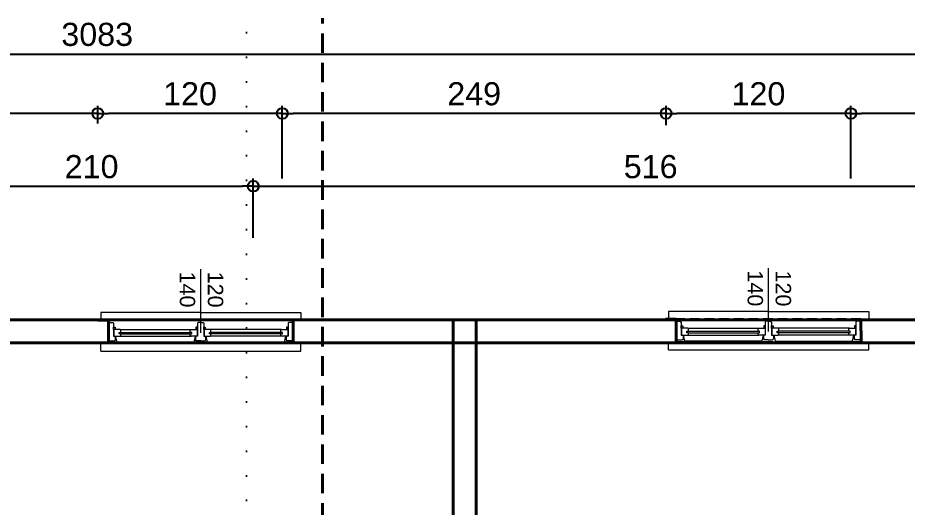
# Model space of a CAD drawing. Header units: millimetres. Extents: x 768 to 14077, y 324 to 18132.
# Drawn here: x 3157 to 3735, y 8558 to 8876 of the extents above; entities that cross this region are included whole.
import ezdxf

# ---------------------------------------------------------------- set-up
doc = ezdxf.new("R2010")
doc.units = ezdxf.units.MM
for name, pattern in [('DOT2', [3.175, 0, -3.175]), ('HIDDEN', [9.525, 6.35, -3.175]), ('HIDDENX2', [19.05, 12.7, -6.35])]:
    doc.linetypes.add(name, pattern=pattern)
doc.layers.add('SANAL', color=11, linetype='HIDDEN')
doc.layers.add('SEM_AKS', color=161, linetype='Continuous')
for name, color, linetype, lineweight in [('SEM_DUVAR1', 136, 'Continuous', 40), ('SEM_KESİK1', 254, 'HIDDENX2', 40), ('SEM_PENCERE', 133, 'Continuous', 13), ('SEM_TARAMA', 253, 'Continuous', 5), ('SEM_TEFRIS', 225, 'Continuous', 9)]:
    doc.layers.add(name, color=color, linetype=linetype, lineweight=lineweight)
doc.styles.get("Standard").update_dxf_attribs({"font": 'arial.ttf'})
doc.dimstyles.new('1-50-2', dxfattribs={"dimtxt": 15, "dimasz": 7, "dimexe": 5, "dimexo": 5, "dimgap": 5, "dimtad": 1, "dimdec": 0, "dimtxsty": 'Standard', "dimblk": 'ORIGIN', "dimcen": 5, "dimdle": 7, "dimclrd": 256, "dimclre": 256, "dimclrt": 256, "dimadec": 0, "dimazin": 0, "dimtfac": 1, "dimtdec": 0, "dimtix": 1, "dimtmove": 0, "dimatfit": 3, "dimldrblk": 'ORIGIN', "dimfxl": 1, "dimlwd": -1, "dimlwe": -1, "dimarcsym": 0})

# ---------------------------------------------------------------- blocks, each defined once
blk = doc.blocks.new('_Origin')
at = {"color": 0, "linetype": 'ByBlock', "lineweight": -2}
blk.add_line((0, 0), (-1, 0), dxfattribs=at)
blk.add_circle((0, 0), 0.5, dxfattribs=at)
blk = doc.blocks.new('*D221')
at = {"transparency": 16777216}
for p, q in [((3100.34, 8723.29), (3100.34, 8771.23)), ((3310.33, 8732.79), (3310.33, 8771.23)), ((3107.34, 8766.23), (3303.33, 8766.23))]:
    blk.add_line(p, q, dxfattribs=at)
at = {"layer": 'Defpoints', "color": 0, "transparency": 16777216}
for p in [(3310.33, 8766.23), (3310.33, 8727.79), (3100.34, 8718.29)]:
    blk.add_point(p, dxfattribs=at)
at = {"transparency": 16777216, "xscale": 7, "yscale": 7, "zscale": 7, "rotation": 180}
blk.add_blockref('_Origin', (3100.34, 8766.23), dxfattribs=at)
at = {"transparency": 16777216, "xscale": 7, "yscale": 7, "zscale": 7}
blk.add_blockref('_Origin', (3310.33, 8766.23), dxfattribs=at)
at = {"transparency": 16777216, "insert": (3205.34, 8778.88), "char_height": 15, "attachment_point": 5}
blk.add_mtext('210', dxfattribs=at)
blk = doc.blocks.new('*D222')
at = {"transparency": 16777216}
for p, q in [((3310.33, 8732.79), (3310.33, 8771.23)), ((3826.45, 8724.47), (3826.45, 8771.23)), ((3317.33, 8766.23), (3819.45, 8766.23))]:
    blk.add_line(p, q, dxfattribs=at)
at = {"layer": 'Defpoints', "color": 0, "transparency": 16777216}
for p in [(3826.45, 8766.23), (3310.33, 8727.79), (3826.45, 8719.47)]:
    blk.add_point(p, dxfattribs=at)
at = {"transparency": 16777216, "xscale": 7, "yscale": 7, "zscale": 7, "rotation": 180}
blk.add_blockref('_Origin', (3310.33, 8766.23), dxfattribs=at)
at = {"transparency": 16777216, "xscale": 7, "yscale": 7, "zscale": 7}
blk.add_blockref('_Origin', (3826.45, 8766.23), dxfattribs=at)
at = {"transparency": 16777216, "insert": (3568.39, 8778.88), "char_height": 15, "attachment_point": 5}
blk.add_mtext('516', dxfattribs=at)
blk = doc.blocks.new('*D230')
at = {"transparency": 16777216}
for p, q in [((3698.41, 8771.23), (3698.41, 8818.5)), ((3896.59, 8771.23), (3896.59, 8818.5)), ((3889.59, 8813.5), (3705.41, 8813.5))]:
    blk.add_line(p, q, dxfattribs=at)
at = {"layer": 'Defpoints', "color": 0, "transparency": 16777216}
for p in [(3698.41, 8813.5), (3698.41, 8766.23), (3896.59, 8766.23)]:
    blk.add_point(p, dxfattribs=at)
at = {"transparency": 16777216, "xscale": 7, "yscale": 7, "zscale": 7, "rotation": 180}
blk.add_blockref('_Origin', (3698.41, 8813.5), dxfattribs=at)
at = {"transparency": 16777216, "xscale": 7, "yscale": 7, "zscale": 7}
blk.add_blockref('_Origin', (3896.59, 8813.5), dxfattribs=at)
at = {"transparency": 16777216, "insert": (3797.5, 8826.16), "char_height": 15, "attachment_point": 5}
blk.add_mtext('198', dxfattribs=at)
blk = doc.blocks.new('*D231')
at = {"transparency": 16777216}
for p, q in [((3578.39, 8805.89), (3578.39, 8818.5)), ((3698.41, 8771.23), (3698.41, 8818.5)), ((3691.41, 8813.5), (3585.39, 8813.5))]:
    blk.add_line(p, q, dxfattribs=at)
at = {"layer": 'Defpoints', "color": 0, "transparency": 16777216}
for p in [(3578.39, 8813.5), (3578.39, 8800.89), (3698.41, 8766.23)]:
    blk.add_point(p, dxfattribs=at)
at = {"transparency": 16777216, "xscale": 7, "yscale": 7, "zscale": 7, "rotation": 180}
blk.add_blockref('_Origin', (3578.39, 8813.5), dxfattribs=at)
at = {"transparency": 16777216, "xscale": 7, "yscale": 7, "zscale": 7}
blk.add_blockref('_Origin', (3698.41, 8813.5), dxfattribs=at)
at = {"transparency": 16777216, "insert": (3638.4, 8826.16), "char_height": 15, "attachment_point": 5}
blk.add_mtext('120', dxfattribs=at)
blk = doc.blocks.new('*D232')
at = {"transparency": 16777216}
for p, q in [((3329.17, 8771.23), (3329.17, 8818.5)), ((3578.39, 8805.89), (3578.39, 8818.5)), ((3571.39, 8813.5), (3336.17, 8813.5))]:
    blk.add_line(p, q, dxfattribs=at)
at = {"layer": 'Defpoints', "color": 0, "transparency": 16777216}
for p in [(3329.17, 8813.5), (3578.39, 8800.89), (3329.17, 8766.23)]:
    blk.add_point(p, dxfattribs=at)
at = {"transparency": 16777216, "xscale": 7, "yscale": 7, "zscale": 7, "rotation": 180}
blk.add_blockref('_Origin', (3329.17, 8813.5), dxfattribs=at)
at = {"transparency": 16777216, "xscale": 7, "yscale": 7, "zscale": 7}
blk.add_blockref('_Origin', (3578.39, 8813.5), dxfattribs=at)
at = {"transparency": 16777216, "insert": (3453.78, 8826.16), "char_height": 15, "attachment_point": 5}
blk.add_mtext('249', dxfattribs=at)
blk = doc.blocks.new('*D233')
at = {"transparency": 16777216}
for p, q in [((3209.31, 8806.94), (3209.31, 8818.5)), ((3329.17, 8771.23), (3329.17, 8818.5)), ((3322.17, 8813.5), (3216.31, 8813.5))]:
    blk.add_line(p, q, dxfattribs=at)
at = {"layer": 'Defpoints', "color": 0, "transparency": 16777216}
for p in [(3209.31, 8813.5), (3209.31, 8801.94), (3329.17, 8766.23)]:
    blk.add_point(p, dxfattribs=at)
at = {"transparency": 16777216, "xscale": 7, "yscale": 7, "zscale": 7, "rotation": 180}
blk.add_blockref('_Origin', (3209.31, 8813.5), dxfattribs=at)
at = {"transparency": 16777216, "xscale": 7, "yscale": 7, "zscale": 7}
blk.add_blockref('_Origin', (3329.17, 8813.5), dxfattribs=at)
at = {"transparency": 16777216, "insert": (3269.24, 8826.16), "char_height": 15, "attachment_point": 5}
blk.add_mtext('120', dxfattribs=at)
blk = doc.blocks.new('*D234')
at = {"transparency": 16777216}
for p, q in [((2977.11, 8806.94), (2977.11, 8818.5)), ((3209.31, 8806.94), (3209.31, 8818.5)), ((3202.31, 8813.5), (2984.11, 8813.5))]:
    blk.add_line(p, q, dxfattribs=at)
at = {"layer": 'Defpoints', "color": 0, "transparency": 16777216}
for p in [(2977.11, 8813.5), (2977.11, 8801.94), (3209.31, 8801.94)]:
    blk.add_point(p, dxfattribs=at)
at = {"transparency": 16777216, "xscale": 7, "yscale": 7, "zscale": 7, "rotation": 180}
blk.add_blockref('_Origin', (2977.11, 8813.5), dxfattribs=at)
at = {"transparency": 16777216, "xscale": 7, "yscale": 7, "zscale": 7}
blk.add_blockref('_Origin', (3209.31, 8813.5), dxfattribs=at)
at = {"transparency": 16777216, "insert": (3093.21, 8826.17), "char_height": 15, "attachment_point": 5}
blk.add_mtext('232', dxfattribs=at)
blk = doc.blocks.new('*D241')
at = {"transparency": 16777216}
for p, q in [((1667.72, 8818.5), (1667.72, 8857.03)), ((4750.22, 8818.5), (4750.22, 8857.03)), ((1674.72, 8852.03), (4743.22, 8852.03))]:
    blk.add_line(p, q, dxfattribs=at)
at = {"layer": 'Defpoints', "color": 0, "transparency": 16777216}
for p in [(4750.22, 8852.03), (1667.72, 8813.5), (4750.22, 8813.5)]:
    blk.add_point(p, dxfattribs=at)
at = {"transparency": 16777216, "xscale": 7, "yscale": 7, "zscale": 7, "rotation": 180}
blk.add_blockref('_Origin', (1667.72, 8852.03), dxfattribs=at)
at = {"transparency": 16777216, "xscale": 7, "yscale": 7, "zscale": 7}
blk.add_blockref('_Origin', (4750.22, 8852.03), dxfattribs=at)
at = {"transparency": 16777216, "insert": (3208.97, 8864.69), "char_height": 15, "attachment_point": 5}
blk.add_mtext('3083', dxfattribs=at)
blk = doc.blocks.new('VA')
at = {"layer": 'SANAL'}
for p, q in [((21735.95, 8968.79), (21615.95, 8968.81)), ((21735.95, 8953.79), (21615.95, 8953.81))]:
    blk.add_line(p, q, dxfattribs=at)
at = {"layer": 'SEM_DUVAR1'}
for p, q in [((21615.95, 8953.81), (21615.95, 8968.81)), ((21615.95, 8953.81), (21615.95, 8968.81)), ((21615.95, 8953.81), (21615.95, 8968.81)), ((21615.95, 8953.81), (21615.95, 8968.81)), ((21615.95, 8953.81), (21615.95, 8968.81)), ((21615.95, 8953.8), (21615.95, 8968.81)), ((21735.95, 8953.79), (21735.95, 8968.79)), ((21735.95, 8953.79), (21735.95, 8968.79)), ((21735.95, 8953.79), (21735.95, 8968.79)), ((21735.95, 8953.79), (21735.95, 8968.79)), ((21735.95, 8953.79), (21735.95, 8968.79)), ((21735.95, 8953.79), (21735.95, 8968.79)), ((21735.95, 8953.79), (21735.95, 8968.79))]:
    blk.add_line(p, q, dxfattribs=at)
blk.add_lwpolyline([(21609.1, 8968.81), (21615.95, 8968.81)], dxfattribs=at)
at = {"layer": 'SEM_PENCERE'}
for p, q in [((21610.95, 8973.81), (21610.95, 8968.81)), ((21675.83, 8973.8), (21610.95, 8973.81)), ((21675.83, 8973.8), (21740.95, 8973.79)), ((21740.95, 8973.79), (21740.95, 8968.79)), ((21615.95, 8968.81), (21610.95, 8968.81)), ((21615.95, 8968.81), (21615.95, 8962.91)), ((21615.95, 8967.39), (21618.75, 8967.38)), ((21619.25, 8966.88), (21618.75, 8967.38)), ((21619.25, 8966.88), (21619.25, 8958.38)), ((21619.25, 8964.38), (21620.25, 8964.38)), ((21619.25, 8962.88), (21619.25, 8964.38)), ((21620.25, 8964.38), (21620.25, 8962.88)), ((21673.81, 8964.37), (21672.81, 8964.37)), ((21672.81, 8964.37), (21672.81, 8962.87)), ((21673.81, 8966.87), (21674.31, 8967.37)), ((21673.81, 8966.87), (21673.81, 8958.37)), ((21673.81, 8962.87), (21673.81, 8964.37)), ((21675.71, 8967.37), (21674.31, 8967.37)), ((21675.71, 8967.37), (21675.83, 8967.37)), ((21675.95, 8967.37), (21675.83, 8967.37)), ((21675.95, 8967.37), (21677.35, 8967.37)), ((21677.85, 8966.87), (21677.35, 8967.37)), ((21677.85, 8966.87), (21677.85, 8958.37)), ((21677.85, 8964.37), (21678.85, 8964.37)), ((21677.85, 8962.87), (21677.85, 8964.37)), ((21678.85, 8964.37), (21678.85, 8962.87)), ((21732.65, 8964.36), (21731.65, 8964.36)), ((21731.65, 8964.36), (21731.65, 8962.86)), ((21732.65, 8966.86), (21733.15, 8967.36)), ((21732.65, 8966.86), (21732.65, 8958.36)), ((21732.65, 8962.86), (21732.65, 8964.36)), ((21735.95, 8967.36), (21733.15, 8967.36)), ((21735.95, 8968.79), (21735.95, 8962.89)), ((21735.95, 8968.79), (21740.95, 8968.79)), ((21615.95, 8962.91), (21616.25, 8962.91)), ((21615.95, 8962.36), (21615.95, 8953.81)), ((21616.25, 8959.86), (21615.95, 8959.86)), ((21616.25, 8962.91), (21616.25, 8959.86)), ((21620.25, 8962.88), (21619.25, 8962.88)), ((21623.45, 8962.88), (21619.45, 8962.88)), ((21619.45, 8962.88), (21619.45, 8958.38)), ((21622.95, 8959.88), (21622.95, 8960.88)), ((21622.95, 8960.88), (21623.95, 8960.88)), ((21623.95, 8959.88), (21622.95, 8959.88)), ((21623.45, 8962.88), (21669.61, 8962.87)), ((21623.95, 8962.38), (21623.45, 8962.88)), ((21623.45, 8958.38), (21623.95, 8958.88)), ((21623.95, 8960.88), (21623.95, 8962.38)), ((21623.95, 8960.88), (21669.11, 8960.87)), ((21623.95, 8959.88), (21669.11, 8959.87)), ((21623.95, 8958.88), (21623.95, 8959.88)), ((21669.11, 8962.37), (21669.61, 8962.87)), ((21669.11, 8960.87), (21669.11, 8962.37)), ((21670.11, 8960.87), (21669.11, 8960.87)), ((21669.11, 8958.87), (21669.11, 8959.87)), ((21669.11, 8959.87), (21670.11, 8959.87)), ((21669.61, 8958.37), (21669.11, 8958.87)), ((21669.61, 8962.87), (21673.61, 8962.87)), ((21670.11, 8959.87), (21670.11, 8960.87)), ((21672.81, 8962.87), (21673.81, 8962.87)), ((21673.61, 8962.87), (21673.61, 8958.37)), ((21678.85, 8962.87), (21677.85, 8962.87)), ((21678.05, 8962.87), (21678.05, 8958.37)), ((21682.05, 8962.87), (21678.05, 8962.87)), ((21681.55, 8959.87), (21681.55, 8960.87)), ((21681.55, 8960.87), (21682.55, 8960.87)), ((21682.55, 8959.87), (21681.55, 8959.87)), ((21728.45, 8962.86), (21682.05, 8962.87)), ((21682.55, 8962.37), (21682.05, 8962.87)), ((21682.05, 8958.37), (21682.55, 8958.87)), ((21682.55, 8960.87), (21682.55, 8962.37)), ((21727.95, 8960.86), (21682.55, 8960.87)), ((21727.95, 8959.86), (21682.55, 8959.87)), ((21682.55, 8958.87), (21682.55, 8959.87)), ((21727.95, 8962.36), (21728.45, 8962.86)), ((21727.95, 8960.86), (21727.95, 8962.36)), ((21728.95, 8960.86), (21727.95, 8960.86)), ((21727.95, 8958.86), (21727.95, 8959.86)), ((21727.95, 8959.86), (21728.95, 8959.86)), ((21728.45, 8958.36), (21727.95, 8958.86)), ((21728.45, 8962.86), (21732.45, 8962.86)), ((21728.95, 8959.86), (21728.95, 8960.86)), ((21731.65, 8962.86), (21732.65, 8962.86)), ((21732.45, 8962.86), (21732.45, 8958.36)), ((21735.95, 8962.89), (21735.65, 8962.89)), ((21735.65, 8962.89), (21735.65, 8959.84)), ((21735.65, 8959.84), (21735.95, 8959.84)), ((21735.95, 8962.34), (21735.95, 8953.79)), ((21615.95, 8953.81), (21610.95, 8953.81)), ((21610.95, 8948.81), (21610.95, 8953.81)), ((21615.95, 8955.39), (21619.95, 8955.38)), ((21619.25, 8958.38), (21619.95, 8958.38)), ((21619.45, 8958.38), (21623.45, 8958.38)), ((21619.95, 8958.38), (21620.45, 8957.88)), ((21620.45, 8955.88), (21619.95, 8955.38)), ((21620.45, 8957.88), (21620.45, 8955.88)), ((21621.54, 8954.38), (21620.65, 8958.38)), ((21671.51, 8954.37), (21621.54, 8954.38)), ((21623.45, 8958.38), (21669.61, 8958.37)), ((21673.61, 8958.37), (21669.61, 8958.37)), ((21672.4, 8958.37), (21671.51, 8954.37)), ((21673.11, 8958.37), (21672.61, 8957.87)), ((21672.61, 8957.87), (21672.61, 8955.87)), ((21672.61, 8955.87), (21673.11, 8955.37)), ((21673.81, 8958.37), (21673.11, 8958.37)), ((21675.71, 8955.37), (21673.11, 8955.37)), ((21675.71, 8955.37), (21675.83, 8955.37)), ((21675.95, 8955.37), (21675.83, 8955.37)), ((21675.95, 8955.37), (21678.55, 8955.37)), ((21677.85, 8958.37), (21678.55, 8958.37)), ((21678.05, 8958.37), (21682.05, 8958.37)), ((21678.55, 8958.37), (21679.05, 8957.87)), ((21679.05, 8955.87), (21678.55, 8955.37)), ((21679.05, 8957.87), (21679.05, 8955.87)), ((21679.25, 8958.37), (21680.14, 8954.37)), ((21680.14, 8954.37), (21730.35, 8954.36)), ((21728.45, 8958.36), (21682.05, 8958.37)), ((21732.45, 8958.36), (21728.45, 8958.36)), ((21730.35, 8954.36), (21731.24, 8958.36)), ((21731.95, 8958.36), (21731.45, 8957.86)), ((21731.45, 8957.86), (21731.45, 8955.86)), ((21731.45, 8955.86), (21731.95, 8955.36)), ((21732.65, 8958.36), (21731.95, 8958.36)), ((21735.95, 8955.36), (21731.95, 8955.36)), ((21735.95, 8953.79), (21740.95, 8953.79)), ((21740.95, 8948.79), (21740.95, 8953.79)), ((21610.95, 8948.81), (21740.95, 8948.79))]:
    blk.add_line(p, q, dxfattribs=at)
at = {"layer": 'SEM_TEFRIS'}
blk.add_line((21675.95, 8960.62), (21675.96, 9001.83), dxfattribs=at)
for s, p in [('140', (21662.32, 9000.37)), ('120', (21680.53, 9000.3))]:
    blk.add_text(s, height=10, rotation=269.98843, dxfattribs=at).set_placement(p)

msp = doc.modelspace()

# ---------------------------------------------------------------- hatches: boundary and pattern name
at = {"layer": 'SEM_TARAMA'}
h = msp.add_hatch(dxfattribs=at)
h.set_pattern_fill('ANGLE', color=256, scale=5)
h.set_pattern_definition([(0, (10.974, 6530.432), (0, 34.925), [25.4, -9.525]), (90, (10.974, 6530.432), (-34.925, 2e-15), [25.4, -9.525])])
h.paths.add_polyline_path([(1826.03, 8679.67), (1676.03, 8679.67), (1676.03, 8529.67), (1826.03, 8529.67)])
h.paths.add_polyline_path([(1826.03, 7464.67), (1676.03, 7464.67), (1676.03, 7314.67), (1826.03, 7314.67)])
h.paths.add_polyline_path([(4758.03, 7464.67), (4608.03, 7464.67), (4608.03, 7314.67), (4758.03, 7314.67)])
h.paths.add_polyline_path([(4758.03, 8679.67), (4608.03, 8679.67), (4608.03, 8529.67), (4758.03, 8529.67), (4758.03, 8574.67)])
h.paths.add_polyline_path([(4753.03, 7916.67), (4753.03, 7921.67), (4743.03, 7921.67), (4743.03, 7989.67), (4618.03, 7989.67), (4618.03, 7851.77), (4619.92, 7851.77), (4619.92, 7853.48), (4621.63, 7853.48), (4621.63, 7851.77), (4622.2, 7851.77), (4753.03, 7851.75)])
h.paths.add_polyline_path([(4753.03, 8136.67), (4622.08, 8136.67), (4622.08, 8135.68), (4620.37, 8135.68), (4618.03, 8135.68), (4618.03, 8009.67), (4743.03, 8009.67), (4743.03, 8072.51), (4753.03, 8072.51)])
h.paths.add_polyline_path([(4753.03, 8247.67), (4608.03, 8247.67), (4608.03, 8136.67), (4753.03, 8136.67)])
h.paths.add_polyline_path([(4705.94, 8233.24), (4616.94, 8233.24), (4616.94, 8145.95), (4616.94, 8144.24, 0.414214)], flags=16)
h.paths.add_polyline_path([(4682.91, 8213.84), (4628.35, 8213.84), (4628.35, 8227.8), (4682.91, 8227.8)], flags=0)
h.paths.add_polyline_path([(4634.06, 8234.95), (4634.06, 8237.23), (4688.82, 8237.23), (4688.82, 8234.95)], flags=16)
h.paths.add_polyline_path([(4688.25, 8235.52), (4634.63, 8235.52), (4634.63, 8236.66), (4688.25, 8236.66)], flags=0)
h.paths.add_polyline_path([(4622.65, 8143.1), (4622.65, 8137.4), (4621.51, 8137.4), (4616.94, 8137.4), (4616.94, 8140.25), (4621.51, 8140.25), (4621.51, 8143.1)], flags=16)
h.paths.add_polyline_path([(4622.65, 8240.08), (4621.51, 8240.08), (4621.51, 8242.93), (4616.94, 8242.93), (4616.94, 8245.79), (4620.37, 8245.79), (4620.37, 8247.5), (4622.08, 8247.5), (4622.08, 8245.79), (4622.65, 8245.79)], flags=16)
h.paths.add_polyline_path([(4753.03, 7851.67), (4622.2, 7851.67), (4622.2, 7846.07), (4621.06, 7846.07), (4621.06, 7844.81, -0.399265), (4705.49, 7755.93), (4705.49, 7750.23), (4621.06, 7750.23), (4621.06, 7749.09), (4622.2, 7749.09), (4622.2, 7743.38), (4621.63, 7743.38), (4621.63, 7741.67), (4753.03, 7741.67)])
h.paths.add_polyline_path([(1816.03, 8136.67), (1681.03, 8136.67), (1681.03, 8066.67), (1691.03, 8066.67), (1691.03, 8009.67), (1816.03, 8009.67), (1816.03, 8066.67)])
h.paths.add_polyline_path([(1727.5, 8234.22), (1727.5, 8239.93), (1811.93, 8239.93), (1811.93, 8241.07), (1810.79, 8241.07), (1810.79, 8246.77), (1811.36, 8246.77), (1811.36, 8247.67), (1691.03, 8247.67), (1681.03, 8247.67), (1681.03, 8136.67), (1811.36, 8136.67), (1811.36, 8138.38), (1810.79, 8138.38), (1810.79, 8144.09), (1811.93, 8144.09), (1811.93, 8145.35, -0.399265)])
h.paths.add_polyline_path([(1816.03, 7921.67), (1816.03, 7989.67), (1691.03, 7989.67), (1691.03, 7921.67), (1681.03, 7921.67), (1681.03, 7851.67), (1816.03, 7851.67)])
h.paths.add_polyline_path([(1826.03, 7851.67), (1681.03, 7851.67), (1681.04, 7741.67), (1691.04, 7741.67), (1826.03, 7741.67)])
h.paths.add_polyline_path([(4615.3, 7919.77), (4717.65, 7919.77), (4717.65, 7991.97), (4615.3, 7991.97)], flags=9)
h.paths.add_polyline_path([(4618.34, 8019.64), (4720.68, 8019.64), (4720.68, 8091.84), (4618.34, 8091.84)], flags=24)
h.paths.add_polyline_path([(1693, 8028.05), (1795.35, 8028.05), (1795.35, 8100.25), (1693, 8100.25)], flags=24)
h.paths.add_polyline_path([(1689.11, 7915.35), (1791.45, 7915.35), (1791.45, 7987.55), (1689.11, 7987.55)], flags=24)

# ---------------------------------------------------------------- linework, layer by layer
at = {"layer": 'SEM_AKS', "linetype": 'DOT2', "ltscale": 5}
msp.add_line((3306.03, 9249.39), (3306.03, 6854.54), dxfattribs=at)
at = {"layer": 'SEM_DUVAR1'}
for p, q in [((4608.03, 8679.67), (1826.03, 8679.67)), ((3440.03, 8277.67), (3440.03, 8679.67)), ((3455.03, 8277.67), (3455.03, 8679.67)), ((4111.03, 8664.67), (2776.03, 8664.67))]:
    msp.add_line(p, q, dxfattribs=at)
at = {"layer": 'SEM_KESİK1'}
msp.add_line((3355.22, 7157.3), (3355.22, 8875.34), dxfattribs=at)

# ---------------------------------------------------------------- block references
at = {"layer": 'SEM_PENCERE', "rotation": 0.01157472941156693}
for p in [(-18397.9, -293.85), (-18029.16, -293.1)]:
    msp.add_blockref('VA', p, dxfattribs=at)

# ---------------------------------------------------------------- dimensions: what is measured, and where the dimension line sits
dim = msp.add_linear_dim(base=(4750.224, 8852.0265), p1=(1667.7151, 8813.5042), p2=(4750.224, 8813.5042), dimstyle='1-50-2')
dim.commit()
dim.dimension.update_dxf_attribs({"geometry": '*D241', "text_midpoint": (3208.9696, 8864.6902)})
for base, p1, p2, picture, middle in [((2977.11, 8813.5), (3209.31, 8801.94), (2977.11, 8801.94), '*D234', (3093.21, 8826.17)), ((3209.31, 8813.5), (3329.17, 8766.23), (3209.31, 8801.94), '*D233', (3269.24, 8826.16)), ((3329.17, 8813.5), (3578.39, 8800.89), (3329.17, 8766.23), '*D232', (3453.78, 8826.16)), ((3578.39, 8813.5), (3698.41, 8766.23), (3578.39, 8800.89), '*D231', (3638.4, 8826.16)), ((3698.41, 8813.5), (3896.59, 8766.23), (3698.41, 8766.23), '*D230', (3797.5, 8826.16)), ((3310.33, 8766.23), (3100.34, 8718.29), (3310.33, 8727.79), '*D221', (3205.34, 8778.88)), ((3826.45, 8766.23), (3310.33, 8727.79), (3826.45, 8719.47), '*D222', (3568.39, 8778.88))]:
    dim = msp.add_linear_dim(base=base, p1=p1, p2=p2, dimstyle='1-50-2', override={"dimtmove": 1})
    dim.commit()
    dim.dimension.update_dxf_attribs({"geometry": picture, "text_midpoint": middle})

doc.saveas('drawing.dxf')
